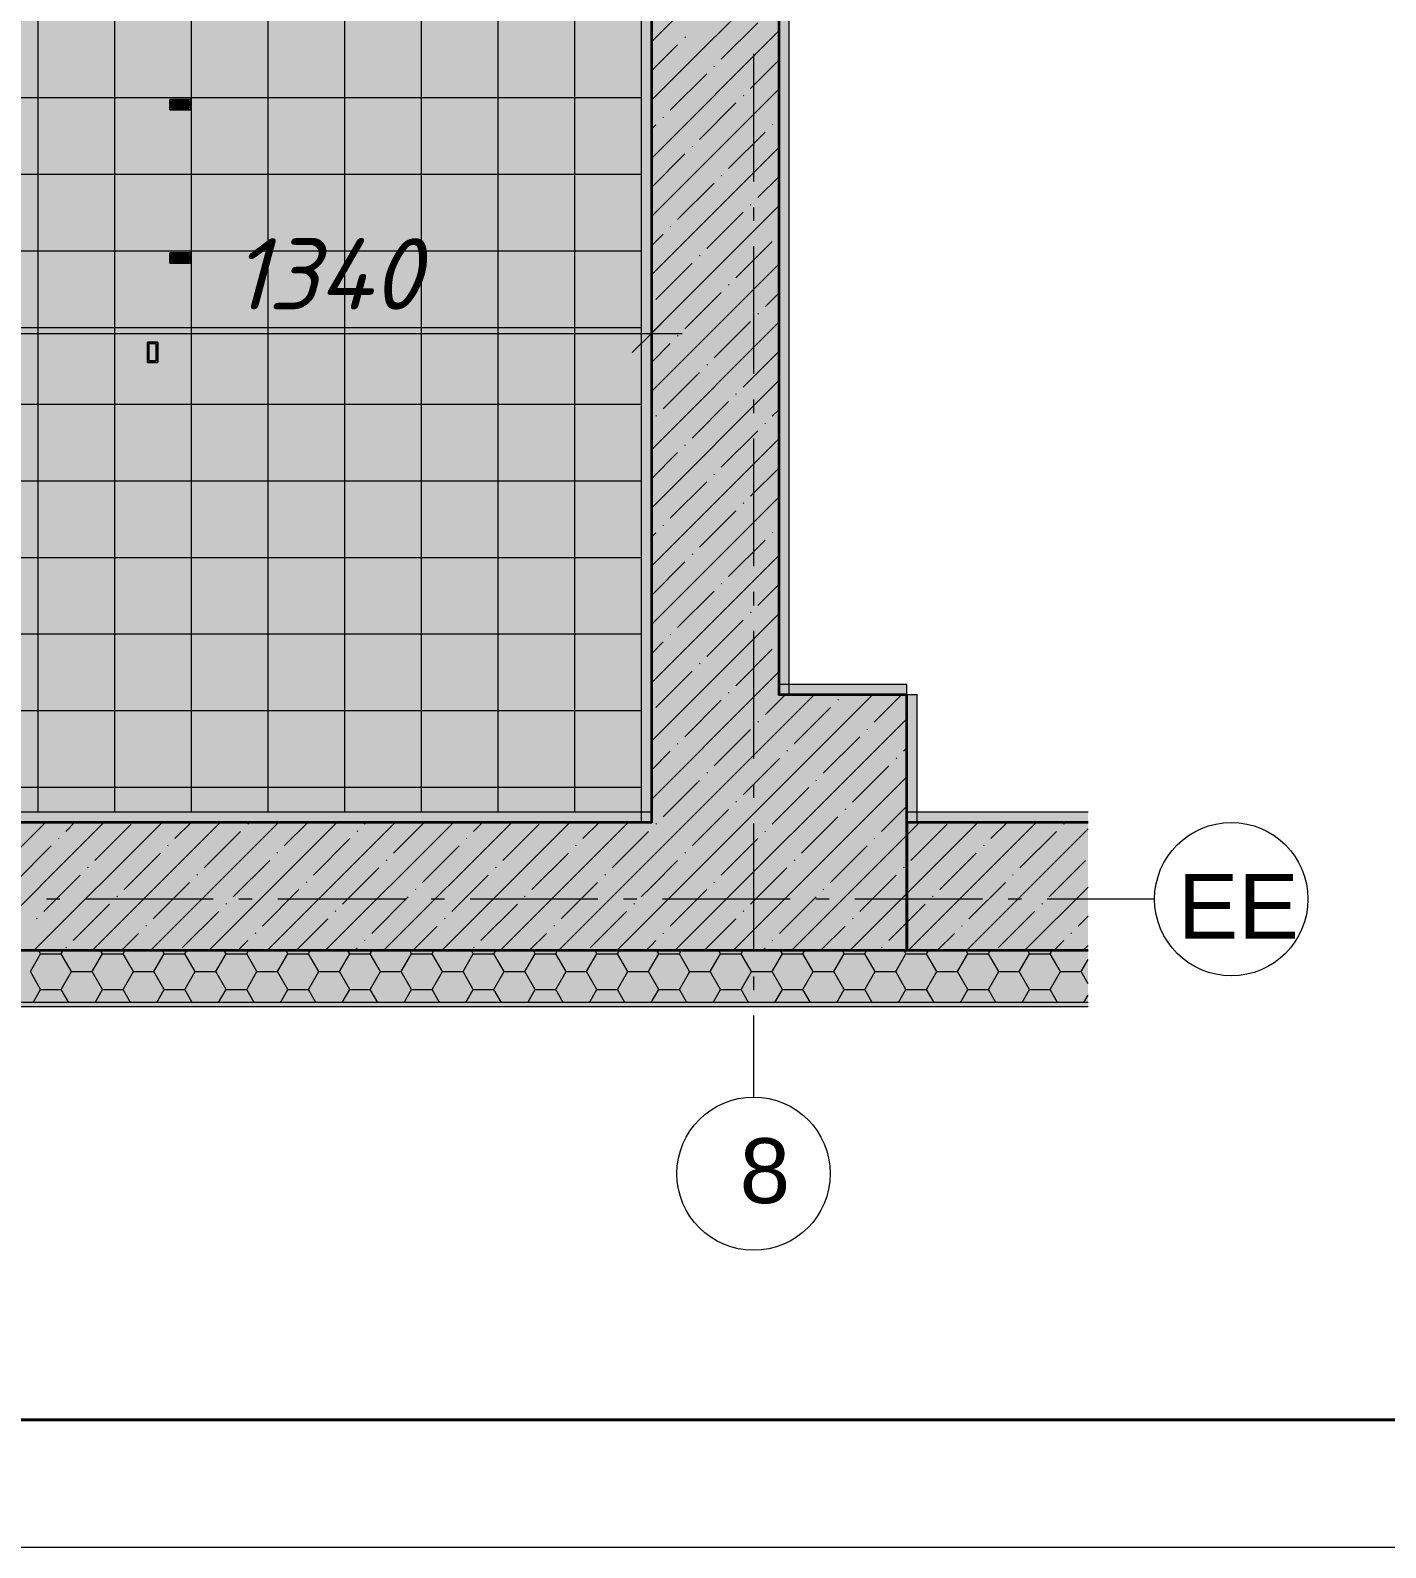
# Model space of a CAD drawing. Header units: millimetres. Extents: x -81576 to 1046824, y -248937 to 691537.
# Drawn here: x -49195 to -43890, y 605295 to 611235 of the extents above; entities that cross this region are included whole.
import ezdxf

# ---------------------------------------------------------------- set-up
doc = ezdxf.new("R2010")
doc.units = ezdxf.units.MM
doc.layers.add('PDF _Геометрия', color=7, linetype='Continuous', true_color=0x1d1d1d)
doc.layers.add('PDF _Сплошная заливка', color=7, linetype='Continuous', true_color=0xffffff)
doc.layers.add('PDF _Текст', color=7, linetype='Continuous')
doc.styles.add('PDF ArialMT', font='arial.ttf')
doc.styles.add('PDF ISOCPEUR Italic', font='isocpeui.ttf')

msp = doc.modelspace()

# ---------------------------------------------------------------- hatches: boundary and pattern name
at = {"layer": 'PDF _Сплошная заливка', "true_color": 0x636466, "transparency": 33554559}
h = msp.add_hatch(color=251, dxfattribs=at)
h.paths.add_polyline_path([(-46804.3, 608173.7), (-46804.3, 614893.7), (-49764.3, 614893.7), (-49764.3, 611273.7), (-49464.3, 611273.7), (-49464.3, 611233.7), (-49424.3, 611233.7), (-49424.3, 610733.7), (-49464.3, 610733.7), (-49464.3, 610693.7), (-49764.3, 610693.7), (-49764.3, 608173.7), (-46811.9, 608173.7)], flags=0)
h.paths.add_polyline_path([(-49336.6, 609934.6), (-49336.6, 610014.6), (-49296.6, 610014.6), (-49296.6, 609934.6), (-49330.6, 609934.6)], flags=0)
h.paths.add_polyline_path([(-48696.6, 609934.6), (-48736.6, 609934.6), (-48736.6, 610014.6), (-48696.6, 610014.6), (-48696.6, 609940.6)], flags=0)
h.paths.add_polyline_path([(-49330.6, 609940.6), (-49302.6, 609940.6), (-49302.6, 610008.6), (-49330.6, 610008.6), (-49330.6, 609968.6)], flags=0)
h.paths.add_polyline_path([(-48730.6, 609940.6), (-48702.6, 609940.6), (-48702.6, 610008.6), (-48730.6, 610008.6), (-48730.6, 609968.6)], flags=0)
h.paths.add_polyline_path([(-48568.6, 610323.7), (-48648.6, 610323.7), (-48648.6, 610363.7), (-48568.6, 610363.7), (-48568.6, 610329.7)], flags=0)
h.paths.add_polyline_path([(-48642.6, 610329.7), (-48574.6, 610329.7), (-48574.6, 610357.7), (-48642.6, 610357.7)], flags=0)
h.paths.add_polyline_path([(-48642.6, 610923.7), (-48648.6, 610923.7), (-48648.6, 610963.7), (-48568.6, 610963.7), (-48568.6, 610923.7), (-48574.6, 610923.7)], flags=0)
h.paths.add_polyline_path([(-48574.6, 610929.7), (-48574.6, 610957.7), (-48642.6, 610957.7), (-48642.6, 610929.7), (-48602.6, 610929.7)], flags=0)
h.paths.add_polyline_path([(-48648.6, 611523.7), (-48648.6, 611563.7), (-48568.6, 611563.7), (-48568.6, 611523.7), (-48642.6, 611523.7)], flags=0)
h.paths.add_polyline_path([(-48602.6, 611529.7), (-48574.6, 611529.7), (-48574.6, 611557.7), (-48642.6, 611557.7), (-48642.6, 611529.7)], flags=0)
h.paths.add_polyline_path([(-48568.6, 612123.7), (-48648.6, 612123.7), (-48648.6, 612163.7), (-48568.6, 612163.7), (-48568.6, 612129.7)], flags=0)
h.paths.add_polyline_path([(-48642.6, 612129.7), (-48574.6, 612129.7), (-48574.6, 612157.7), (-48642.6, 612157.7)], flags=0)
h.paths.add_polyline_path([(-48568.6, 612723.7), (-48648.6, 612723.7), (-48648.6, 612763.7), (-48568.6, 612763.7), (-48568.6, 612729.7)], flags=0)
h.paths.add_polyline_path([(-48642.6, 612729.7), (-48574.6, 612729.7), (-48574.6, 612757.7), (-48642.6, 612757.7)], flags=0)
h.paths.add_polyline_path([(-49658.6, 613053.7), (-49664.6, 613053.7), (-49664.6, 613133.7), (-49624.6, 613133.7), (-49624.6, 613053.7), (-49630.6, 613053.7)], flags=0)
h.paths.add_polyline_path([(-49058.6, 613053.7), (-49064.6, 613053.7), (-49064.6, 613133.7), (-49024.6, 613133.7), (-49024.6, 613053.7), (-49030.6, 613053.7)], flags=0)
h.paths.add_polyline_path([(-49058.6, 613059.7), (-49030.6, 613059.7), (-49030.6, 613127.7), (-49058.6, 613127.7), (-49058.6, 613087.7)], flags=0)
h.paths.add_polyline_path([(-49658.6, 613059.7), (-49630.6, 613059.7), (-49630.6, 613127.7), (-49658.6, 613127.7), (-49658.6, 613087.7)], flags=0)
h = msp.add_hatch(color=251, dxfattribs=at)
h.paths.add_polyline_path([(-48702.6, 609934.6), (-48696.6, 609934.6), (-48696.6, 610014.6), (-48736.6, 610014.6), (-48736.6, 609934.6), (-48730.6, 609934.6)], flags=0)
h.paths.add_polyline_path([(-48730.6, 609940.6), (-48730.6, 610008.6), (-48702.6, 610008.6), (-48702.6, 609940.6)], flags=0)
for points in [[(-46280.4, 607633.7), (-45764.3, 607633.7), (-45764.3, 608633.7), (-46764.3, 608633.7), (-46764.3, 607633.7)], [(-46764.3, 608133.7), (-46764.3, 608173.7), (-61764.3, 608173.7), (-61764.3, 608133.7), (-49523.8, 608133.7)], [(-46764.3, 607633.7), (-46764.3, 608133.7), (-61374.3, 608133.7), (-61374.3, 607633.7), (-49523.8, 607633.7)], [(-45762.3, 607629.7), (-45054.8, 607629.7), (-45054.8, 607633.7), (-62930.5, 607633.7), (-62930.5, 607629.7), (-45764.3, 607629.7)], [(-45764.3, 607429.7), (-45054.8, 607429.7), (-45054.8, 607629.7), (-62930.5, 607629.7), (-62930.5, 607429.7), (-49523.8, 607429.7)], [(-45054.8, 607413.7), (-45054.8, 607429.7), (-62930.5, 607429.7), (-62930.5, 607413.7), (-45764.3, 607413.7)]]:
    msp.add_hatch(color=251, dxfattribs=at).paths.add_polyline_path(points)

# ---------------------------------------------------------------- linework, layer by layer
at = {"layer": 'PDF _Геометрия', "color": 7, "lineweight": 20}
msp.add_lwpolyline([(38489.1, 689395.2), (38489.1, 605295.1), (-80411, 605295.1), (-80411, 689395.2)], close=True, dxfattribs=at)
at = {"layer": 'PDF _Геометрия', "color": 7, "lineweight": 40}
msp.add_lwpolyline([(37989.1, 688895.2), (37989.1, 605795.1), (-78411, 605795.1), (-78411, 688895.2)], close=True, dxfattribs=at)
at = {"layer": 'PDF _Геометрия', "color": 7, "lineweight": 35}
for points in [[(-57644.3, 615682.9), (-57644.3, 614933.7), (-57144.3, 614933.7), (-46764.3, 614933.7), (-46764.3, 608633.7), (-46764.3, 608133.7), (-61374.3, 608133.7), (-61374.3, 607633.7), (-46764.3, 607633.7), (-45764.3, 607633.7), (-45764.3, 608633.7), (-46264.3, 608633.7), (-46264.3, 614933.7), (-46264.3, 615433.7), (-46264.3, 615682.9)], [(-45054.8, 608133.7), (-45764.3, 608133.7), (-45764.3, 607633.7), (-45054.8, 607633.7)]]:
    msp.add_lwpolyline(points, dxfattribs=at)
at = {"layer": 'PDF _Геометрия', "color": 7, "lineweight": 15}
for points in [[(-46264.3, 615682.9), (-46264.3, 608633.7), (-46224.3, 608633.7), (-46224.3, 615682.9)], [(-45054.8, 608173.7), (-45764.3, 608173.7), (-45764.3, 608133.7), (-45054.8, 608133.7)], [(-45054.8, 607429.7), (-62930.5, 607429.7)], [(-62930.5, 607413.7), (-45054.8, 607413.7)]]:
    msp.add_lwpolyline(points, dxfattribs=at)
for points in [[(-46804.3, 614933.7), (-46804.3, 608133.7), (-46764.3, 608133.7), (-46764.3, 614933.7)], [(-45764.3, 608673.7), (-46264.3, 608673.7), (-46264.3, 608633.7), (-45764.3, 608633.7)], [(-45724.3, 608133.7), (-45724.3, 608633.7), (-45764.3, 608633.7), (-45764.3, 608133.7)], [(-46764.3, 608173.7), (-61764.3, 608173.7), (-61764.3, 608133.7), (-46764.3, 608133.7)]]:
    msp.add_lwpolyline(points, close=True, dxfattribs=at)
at = {"layer": 'PDF _Геометрия', "color": 7, "lineweight": 9}
for points in [[(-49164.3, 608173.7), (-49164.3, 614893.7)], [(-48864.3, 608173.7), (-48864.3, 614893.7)], [(-48564.3, 608173.7), (-48564.3, 614893.7)], [(-48264.3, 608173.7), (-48264.3, 614893.7)], [(-47964.3, 608173.7), (-47964.3, 614893.7)], [(-47664.3, 608173.7), (-47664.3, 614893.7)], [(-47364.3, 608173.7), (-47364.3, 614893.7)], [(-47064.3, 608173.7), (-47064.3, 614893.7)], [(-46364.3, 611142.4), (-46364.3, 610642.4)], [(-49424.3, 610971.7), (-46804.3, 610971.7)], [(-49764.3, 610671.7), (-46804.3, 610671.7)], [(-46364.3, 610542.4), (-46364.3, 610489.5)], [(-50807.8, 610371.7), (-50364.3, 610371.7), (-49764.3, 610371.7), (-46804.3, 610371.7)], [(-46364.3, 610389.5), (-46364.3, 609889.5)], [(-46764.3, 610154.5), (-46764.3, 610048.5), (-46764.3, 609928.5)], [(-61884.3, 610048.5), (-57794.3, 610048.5), (-49444.3, 610048.5), (-46644.3, 610048.5)], [(-50668, 610071.7), (-50364.3, 610071.7), (-49764.3, 610071.7), (-46804.3, 610071.7)], [(-50528.1, 609771.7), (-50364.3, 609771.7), (-49764.3, 609771.7), (-46804.3, 609771.7)], [(-46364.3, 609789.5), (-46364.3, 609736.6)], [(-46364.3, 609636.6), (-46364.3, 609136.6)], [(-50259.1, 609471.7), (-49764.3, 609471.7), (-46804.3, 609471.7)], [(-50248.3, 609171.7), (-49764.3, 609171.7), (-46804.3, 609171.7)], [(-46364.3, 609036.6), (-46364.3, 608983.6)], [(-50108.4, 608871.7), (-49764.3, 608871.7), (-46804.3, 608871.7)], [(-46364.3, 608883.6), (-46364.3, 608383.6)], [(-49968.5, 608571.7), (-49764.3, 608571.7), (-46804.3, 608571.7)], [(-49828.6, 608271.7), (-49764.3, 608271.7), (-46804.3, 608271.7)], [(-46364.3, 608283.6), (-46364.3, 608230.7)], [(-46364.3, 608130.7), (-46364.3, 607630.7)], [(-49079.4, 607833.7), (-49132.4, 607833.7)], [(-48479.4, 607833.7), (-48979.4, 607833.7)], [(-48326.5, 607833.7), (-48379.4, 607833.7)], [(-47726.5, 607833.7), (-48226.5, 607833.7)], [(-47573.6, 607833.7), (-47626.5, 607833.7)], [(-46973.6, 607833.7), (-47473.6, 607833.7)], [(-46820.7, 607833.7), (-46873.6, 607833.7)], [(-46220.7, 607833.7), (-46720.7, 607833.7)], [(-46067.8, 607833.7), (-46120.7, 607833.7)], [(-45467.8, 607833.7), (-45967.8, 607833.7)], [(-45314.9, 607833.7), (-45367.8, 607833.7)], [(-44794.5, 607833.7), (-45214.9, 607833.7)], [(-45054.8, 607633.7), (-62930.5, 607633.7)], [(-45054.8, 607629.7), (-62930.5, 607629.7)], [(-46364.3, 607530.7), (-46364.3, 607477.8)], [(-46364.3, 607377.8), (-46364.3, 607059.2)]]:
    msp.add_lwpolyline(points, dxfattribs=at)
at = {"layer": 'PDF _Геометрия', "color": 250, "lineweight": 9, "true_color": 0x2c2c2c}
for points in [[(-46764.3, 611189.6), (-46264.3, 611689.6)], [(-46764.3, 610961.5), (-46264.3, 611461.5)], [(-46764.3, 610733.4), (-46264.3, 611233.4)], [(-46490.4, 611121.3), (-46347.8, 611263.9)], [(-46764.3, 611075.5), (-46661.5, 611178.4)], [(-46633, 611206.9), (-46630.6, 611209.2)], [(-46376.3, 611007.3), (-46264.3, 611119.3)], [(-46690, 610921.7), (-46547.4, 611064.3)], [(-46518.9, 611092.8), (-46516.5, 611095.2)], [(-46764.3, 610505.3), (-46264.3, 611005.3)], [(-46575.9, 610807.7), (-46433.4, 610950.3)], [(-46404.9, 610978.8), (-46402.5, 610981.1)], [(-46718.5, 610893.2), (-46716.1, 610895.6)], [(-46764.3, 610847.4), (-46747, 610864.7)], [(-46461.9, 610693.6), (-46319.3, 610836.2)], [(-46290.8, 610864.7), (-46288.4, 610867.1)], [(-46764.3, 610277.2), (-46264.3, 610777.2)], [(-46764.3, 610619.3), (-46633, 610750.7)], [(-46604.4, 610779.2), (-46602.1, 610781.5)], [(-46661.5, 610494.1), (-46518.9, 610636.6)], [(-46490.4, 610665.1), (-46488, 610667.5)], [(-46347.8, 610579.6), (-46264.3, 610663.1)], [(-46764.3, 610049.1), (-46264.3, 610549.1)], [(-46547.4, 610380), (-46404.9, 610522.6)], [(-46376.3, 610551.1), (-46374, 610553.4)], [(-46690, 610465.5), (-46687.6, 610467.9)], [(-46764.3, 610391.2), (-46718.5, 610437)], [(-46433.4, 610266), (-46290.8, 610408.5)], [(-46575.9, 610351.5), (-46573.6, 610353.9)], [(-46764.3, 609821), (-46264.3, 610321)], [(-46747, 610180.4), (-46604.4, 610323)], [(-46461.9, 610237.4), (-46459.5, 610239.8)], [(-46633, 610066.4), (-46490.4, 610208.9)], [(-46319.3, 610151.9), (-46264.3, 610206.9)], [(-46347.8, 610123.4), (-46345.5, 610125.8)], [(-46764.3, 609592.9), (-46264.3, 610092.9)], [(-46661.5, 610037.9), (-46659.1, 610040.2)], [(-46518.9, 609952.3), (-46376.3, 610094.9)], [(-46764.3, 609935), (-46690, 610009.3)], [(-46404.9, 609838.3), (-46264.3, 609978.8)], [(-46547.4, 609923.8), (-46545.1, 609926.2)], [(-46764.3, 609364.8), (-46264.3, 609864.8)], [(-46718.5, 609752.7), (-46575.9, 609895.3)], [(-46433.4, 609809.8), (-46431, 609812.1)], [(-46604.4, 609638.7), (-46461.9, 609781.2)], [(-46290.8, 609724.2), (-46264.3, 609750.7)], [(-46747, 609724.2), (-46744.6, 609726.6)], [(-46319.3, 609695.7), (-46317, 609698.1)], [(-46764.3, 609136.7), (-46264.3, 609636.7)], [(-46490.4, 609524.6), (-46347.8, 609667.2)], [(-46764.3, 609478.8), (-46661.5, 609581.7)], [(-46633, 609610.2), (-46630.6, 609612.5)], [(-46376.3, 609410.6), (-46264.3, 609522.6)], [(-46690, 609325.1), (-46547.4, 609467.6)], [(-46518.9, 609496.1), (-46516.5, 609498.5)], [(-46764.3, 608908.6), (-46264.3, 609408.6)], [(-46404.9, 609382.1), (-46402.5, 609384.4)], [(-46575.9, 609211), (-46433.4, 609353.6)], [(-46764.3, 609250.7), (-46747, 609268)], [(-46718.5, 609296.5), (-46716.1, 609298.9)], [(-46290.8, 609268), (-46288.4, 609270.4)], [(-46461.9, 609097), (-46319.3, 609239.5)], [(-46764.3, 608680.5), (-46264.3, 609180.5)], [(-46764.3, 609022.6), (-46633, 609154)], [(-46604.4, 609182.5), (-46602.1, 609184.9)], [(-46661.5, 608897.4), (-46518.9, 609039.9)], [(-46490.4, 609068.4), (-46488, 609070.8)], [(-46347.8, 608982.9), (-46264.3, 609066.5)], [(-46764.3, 608452.4), (-46582.9, 608633.7), (-46264.3, 608952.4)], [(-46547.4, 608783.3), (-46404.9, 608925.9)], [(-46376.3, 608954.4), (-46374, 608956.8)], [(-46690, 608868.9), (-46687.6, 608871.2)], [(-46764.3, 608794.5), (-46718.5, 608840.3)], [(-46433.4, 608669.3), (-46290.8, 608811.8)], [(-46575.9, 608754.8), (-46573.6, 608757.2)], [(-46764.3, 608224.3), (-46354.8, 608633.7), (-46264.3, 608724.3)], [(-46747, 608583.7), (-46697, 608633.7), (-46604.4, 608726.3)], [(-47126.7, 607633.7), (-46764.3, 607996.2), (-46126.7, 608633.7)], [(-46898.6, 607633.7), (-46764.3, 607768.1), (-45898.6, 608633.7)], [(-46633, 608469.7), (-46490.4, 608612.2)], [(-46461.9, 608640.8), (-46459.5, 608643.1)], [(-46319.3, 608555.2), (-46240.8, 608633.7)], [(-46034.2, 608612.2), (-46031.8, 608614.6)], [(-45891.6, 608526.7), (-45784.6, 608633.7)], [(-46205.3, 608441.2), (-46062.7, 608583.7)], [(-46670.6, 607633.7), (-45764.3, 608540)], [(-46518.9, 608355.6), (-46376.3, 608498.2)], [(-46347.8, 608526.7), (-46345.5, 608529.1)], [(-45920.1, 608498.2), (-45917.8, 608500.6)], [(-46661.5, 608441.2), (-46659.1, 608443.5)], [(-46091.2, 608327.1), (-45948.7, 608469.7)], [(-46764.3, 608338.4), (-46690, 608412.7)], [(-46404.9, 608241.6), (-46262.3, 608384.1)], [(-46233.8, 608412.7), (-46231.4, 608415)], [(-45806.1, 608384.1), (-45803.7, 608386.5)], [(-45777.6, 608412.7), (-45764.3, 608426)], [(-46547.4, 608327.1), (-46545.1, 608329.5)], [(-45977.2, 608213.1), (-45834.6, 608355.6)], [(-46718.5, 608156), (-46575.9, 608298.6)], [(-46442.5, 607633.7), (-45764.3, 608311.9)], [(-46290.8, 608127.5), (-46148.2, 608270.1)], [(-46119.7, 608298.6), (-46117.4, 608301)], [(-46433.4, 608213.1), (-46431, 608215.4)], [(-45863.1, 608099), (-45764.3, 608197.9)], [(-46604.4, 608042), (-46461.9, 608184.6)], [(-46176.8, 608013.5), (-46034.2, 608156)], [(-46005.7, 608184.6), (-46003.3, 608186.9)], [(-49635.8, 607633.7), (-49135.8, 608133.7)], [(-49407.7, 607633.7), (-48907.7, 608133.7)], [(-49179.6, 607633.7), (-48679.6, 608133.7)], [(-49056.5, 608099), (-49021.8, 608133.7)], [(-48951.5, 607633.7), (-48451.5, 608133.7)], [(-48942.5, 607985), (-48799.9, 608127.5)], [(-48723.4, 607633.7), (-48223.4, 608133.7)], [(-48628.8, 608070.5), (-48565.6, 608133.7)], [(-48514.8, 607956.5), (-48372.2, 608099)], [(-48495.3, 607633.7), (-47995.3, 608133.7)], [(-48343.7, 608127.5), (-48341.3, 608129.9)], [(-48267.2, 607633.7), (-47767.2, 608133.7)], [(-48201.1, 608042), (-48109.4, 608133.7)], [(-48039.1, 607633.7), (-47539.1, 608133.7)], [(-47916, 608099), (-47913.6, 608101.4)], [(-47887.5, 608127.5), (-47881.3, 608133.7)], [(-47811, 607633.7), (-47311, 608133.7)], [(-47773.5, 608013.5), (-47653.2, 608133.7)], [(-47582.9, 607633.7), (-47082.9, 608133.7)], [(-47459.8, 608099), (-47425.1, 608133.7)], [(-47354.8, 607633.7), (-46854.8, 608133.7)], [(-47345.8, 607985), (-47203.2, 608127.5)], [(-47032.1, 608070.5), (-46968.9, 608133.7)], [(-46918.1, 607956.5), (-46775.5, 608099)], [(-46747, 608127.5), (-46744.6, 608129.9)], [(-46319.3, 608099), (-46317, 608101.4)], [(-46214.4, 607633.7), (-45764.3, 608083.8), (-45714.4, 608133.7)], [(-45986.3, 607633.7), (-45764.3, 607855.7), (-45486.3, 608133.7)], [(-45758.2, 607633.7), (-45258.2, 608133.7)], [(-45749.1, 607985), (-45606.5, 608127.5)], [(-45530.1, 607633.7), (-45054.8, 608109)], [(-45435.4, 608070.5), (-45372.2, 608133.7)], [(-45321.4, 607956.5), (-45178.8, 608099)], [(-45150.3, 608127.5), (-45147.9, 608129.9)], [(-49256.1, 607899.4), (-49113.5, 608042)], [(-49085, 608070.5), (-49082.6, 608072.9)], [(-48657.3, 608042), (-48655, 608044.4)], [(-48087.1, 607927.9), (-47944.5, 608070.5)], [(-47659.4, 607899.4), (-47516.8, 608042)], [(-47488.3, 608070.5), (-47486, 608072.9)], [(-47060.6, 608042), (-47058.3, 608044.4)], [(-46490.4, 607927.9), (-46347.8, 608070.5)], [(-46062.7, 607899.4), (-45920.1, 608042)], [(-45891.6, 608070.5), (-45889.3, 608072.9)], [(-45464, 608042), (-45461.6, 608044.4)], [(-48971, 607956.5), (-48968.6, 607958.8)], [(-48828.4, 607870.9), (-48685.8, 608013.5)], [(-48400.7, 607842.4), (-48258.2, 607985)], [(-48229.6, 608013.5), (-48227.3, 608015.9)], [(-47802, 607985), (-47799.6, 607987.3)], [(-47374.3, 607956.5), (-47371.9, 607958.8)], [(-47231.7, 607870.9), (-47089.2, 608013.5)], [(-46804, 607842.4), (-46764.3, 607882.2), (-46661.5, 607985)], [(-46633, 608013.5), (-46630.6, 608015.9)], [(-46205.3, 607985), (-46202.9, 607987.3)], [(-45777.6, 607956.5), (-45775.2, 607958.8)], [(-45635, 607870.9), (-45492.5, 608013.5)], [(-45207.3, 607842.4), (-45064.8, 607985)], [(-49142, 607785.4), (-48999.5, 607927.9)], [(-48714.4, 607756.9), (-48571.8, 607899.4)], [(-48543.3, 607927.9), (-48540.9, 607930.3)], [(-48115.6, 607899.4), (-48113.2, 607901.8)], [(-47973, 607813.9), (-47830.5, 607956.5)], [(-47545.4, 607785.4), (-47402.8, 607927.9)], [(-47117.7, 607756.9), (-46975.1, 607899.4)], [(-46946.6, 607927.9), (-46944.2, 607930.3)], [(-46518.9, 607899.4), (-46516.5, 607901.8)], [(-46376.3, 607813.9), (-46233.8, 607956.5)], [(-45948.7, 607785.4), (-45806.1, 607927.9)], [(-45521, 607756.9), (-45378.4, 607899.4)], [(-45349.9, 607927.9), (-45347.5, 607930.3)], [(-48856.9, 607842.4), (-48854.5, 607844.8)], [(-48286.7, 607728.4), (-48144.1, 607870.9)], [(-47859, 607699.8), (-47716.4, 607842.4)], [(-47687.9, 607870.9), (-47685.5, 607873.3)], [(-47260.2, 607842.4), (-47257.9, 607844.8)], [(-46690, 607728.4), (-46547.4, 607870.9)], [(-46262.3, 607699.8), (-46119.7, 607842.4)], [(-46091.2, 607870.9), (-46088.9, 607873.3)], [(-45663.5, 607842.4), (-45661.2, 607844.8)], [(-45302, 607633.7), (-45054.8, 607880.9)], [(-49028, 607671.3), (-48885.4, 607813.9)], [(-48600.3, 607642.8), (-48457.7, 607785.4)], [(-48429.2, 607813.9), (-48426.9, 607816.3)], [(-48001.5, 607785.4), (-47999.2, 607787.8)], [(-47431.3, 607671.3), (-47288.7, 607813.9)], [(-47003.6, 607642.8), (-46861.1, 607785.4)], [(-46832.5, 607813.9), (-46830.2, 607816.3)], [(-46404.9, 607785.4), (-46402.5, 607787.8)], [(-45834.6, 607671.3), (-45764.3, 607741.7), (-45692.1, 607813.9)], [(-45406.9, 607642.8), (-45264.4, 607785.4)], [(-45235.9, 607813.9), (-45233.5, 607816.3)], [(-49170.6, 607756.9), (-49168.2, 607759.2)], [(-48742.9, 607728.4), (-48740.5, 607730.7)], [(-48153.2, 607633.7), (-48030.1, 607756.9)], [(-47697, 607633.7), (-47602.4, 607728.4)], [(-47573.9, 607756.9), (-47571.5, 607759.2)], [(-47146.2, 607728.4), (-47143.8, 607730.7)], [(-46556.5, 607633.7), (-46433.4, 607756.9)], [(-46100.3, 607633.7), (-46005.7, 607728.4)], [(-45977.2, 607756.9), (-45974.8, 607759.2)], [(-45549.5, 607728.4), (-45547.1, 607730.7)], [(-45093.3, 607728.4), (-45054.8, 607766.8)], [(-48837.5, 607633.7), (-48771.4, 607699.8)], [(-48381.3, 607633.7), (-48343.7, 607671.3)], [(-48315.2, 607699.8), (-48312.8, 607702.2)], [(-47887.5, 607671.3), (-47885.1, 607673.7)], [(-47240.8, 607633.7), (-47174.7, 607699.8)], [(-46784.6, 607633.7), (-46764.3, 607654.1), (-46747, 607671.3)], [(-46718.5, 607699.8), (-46716.1, 607702.2)], [(-46290.8, 607671.3), (-46288.4, 607673.7)], [(-45644.1, 607633.7), (-45578, 607699.8)], [(-45187.9, 607633.7), (-45150.3, 607671.3)], [(-45121.8, 607699.8), (-45119.4, 607702.2)], [(-49195, 607550), (-49154.7, 607619.8)], [(-49154.7, 607619.8), (-49160.4, 607629.7)], [(-49154.7, 607619.8), (-49074, 607619.8)], [(-49074, 607619.8), (-49068.3, 607629.7)], [(-49033.7, 607550), (-49074, 607619.8)], [(-49056.5, 607642.8), (-49054.1, 607645.2)], [(-48953, 607550), (-48912.7, 607619.8)], [(-48912.7, 607619.8), (-48918.5, 607629.7)], [(-48912.7, 607619.8), (-48832.1, 607619.8)], [(-48832.1, 607619.8), (-48826.3, 607629.7)], [(-48791.8, 607550), (-48832.1, 607619.8)], [(-48711.1, 607550), (-48670.8, 607619.8)], [(-48670.8, 607619.8), (-48676.5, 607629.7)], [(-48670.8, 607619.8), (-48590.1, 607619.8)], [(-48549.8, 607550), (-48590.2, 607619.8)], [(-48590.1, 607619.8), (-48584.4, 607629.7)], [(-48469.2, 607550), (-48428.8, 607619.8)], [(-48428.9, 607619.8), (-48434.6, 607629.7)], [(-48428.9, 607619.8), (-48348.2, 607619.8)], [(-48348.2, 607619.8), (-48342.5, 607629.7)], [(-48307.9, 607550), (-48348.2, 607619.8)], [(-48227.2, 607550), (-48186.9, 607619.8)], [(-48186.9, 607619.8), (-48192.7, 607629.7)], [(-48186.9, 607619.8), (-48106.3, 607619.8)], [(-48106.3, 607619.8), (-48100.5, 607629.7)], [(-48066, 607550), (-48106.3, 607619.8)], [(-47985.3, 607550), (-47945, 607619.8)], [(-47945, 607619.8), (-47950.7, 607629.7)], [(-47945, 607619.8), (-47864.3, 607619.8)], [(-47925.1, 607633.7), (-47916, 607642.8)], [(-47824, 607550), (-47864.4, 607619.8)], [(-47864.3, 607619.8), (-47858.6, 607629.7)], [(-47743.4, 607550), (-47703, 607619.8)], [(-47703.1, 607619.8), (-47708.8, 607629.7)], [(-47703, 607619.8), (-47622.4, 607619.8)], [(-47622.4, 607619.8), (-47616.7, 607629.7)], [(-47582.1, 607550), (-47622.4, 607619.8)], [(-47501.4, 607550), (-47461.1, 607619.8)], [(-47461.1, 607619.8), (-47466.9, 607629.7)], [(-47461.1, 607619.8), (-47380.5, 607619.8)], [(-47459.8, 607642.8), (-47457.4, 607645.2)], [(-47380.5, 607619.8), (-47374.7, 607629.7)], [(-47340.2, 607550), (-47380.5, 607619.8)], [(-47259.5, 607550), (-47219.2, 607619.8)], [(-47219.2, 607619.8), (-47224.9, 607629.7)], [(-47219.2, 607619.8), (-47138.5, 607619.8)], [(-47138.5, 607619.8), (-47132.8, 607629.7)], [(-47098.2, 607550), (-47138.5, 607619.8)], [(-47017.6, 607550), (-46977.2, 607619.8)], [(-46977.3, 607619.8), (-46983, 607629.7)], [(-46977.2, 607619.8), (-46896.6, 607619.8)], [(-46896.6, 607619.8), (-46890.9, 607629.7)], [(-46856.3, 607550), (-46896.6, 607619.8)], [(-46775.6, 607550), (-46735.3, 607619.8)], [(-46735.3, 607619.8), (-46741, 607629.7)], [(-46735.3, 607619.8), (-46654.7, 607619.8)], [(-46654.7, 607619.8), (-46648.9, 607629.7)], [(-46614.4, 607550), (-46654.7, 607619.8)], [(-46533.7, 607550), (-46493.4, 607619.8)], [(-46493.4, 607619.8), (-46499.1, 607629.7)], [(-46493.4, 607619.8), (-46412.7, 607619.8)], [(-46412.7, 607619.8), (-46407, 607629.7)], [(-46372.4, 607550), (-46412.7, 607619.8)], [(-46328.4, 607633.7), (-46319.3, 607642.8)], [(-46291.8, 607550), (-46251.4, 607619.8)], [(-46251.5, 607619.8), (-46257.2, 607629.7)], [(-46251.4, 607619.8), (-46170.8, 607619.8)], [(-46170.8, 607619.8), (-46165.1, 607629.7)], [(-46130.5, 607550), (-46170.8, 607619.8)], [(-46049.8, 607550), (-46009.5, 607619.8)], [(-46009.5, 607619.8), (-46015.2, 607629.7)], [(-46009.5, 607619.8), (-45928.9, 607619.8)], [(-45888.5, 607550), (-45928.9, 607619.8)], [(-45928.8, 607619.8), (-45923.1, 607629.7)], [(-45863.1, 607642.8), (-45860.8, 607645.2)], [(-45807.9, 607550), (-45767.6, 607619.8)], [(-45767.6, 607619.8), (-45773.3, 607629.7)], [(-45767.6, 607619.8), (-45686.9, 607619.8)], [(-45686.9, 607619.8), (-45681.2, 607629.7)], [(-45646.6, 607550), (-45686.9, 607619.8)], [(-45565.9, 607550), (-45525.6, 607619.8)], [(-45525.6, 607619.8), (-45531.4, 607629.7)], [(-45525.6, 607619.8), (-45445, 607619.8)], [(-45445, 607619.8), (-45439.3, 607629.7)], [(-45404.7, 607550), (-45445, 607619.8)], [(-45324, 607550), (-45283.7, 607619.8)], [(-45283.7, 607619.8), (-45289.4, 607629.7)], [(-45283.7, 607619.8), (-45203.1, 607619.8)], [(-45162.7, 607550), (-45203.1, 607619.8)], [(-45203, 607619.8), (-45197.3, 607629.7)], [(-45073.9, 607633.7), (-45054.8, 607652.8)], [(-49154.7, 607480.1), (-49195, 607550)], [(-49074, 607480.2), (-49033.7, 607550)], [(-49033.7, 607550), (-48953, 607550)], [(-48912.7, 607480.1), (-48953.1, 607550)], [(-48832.1, 607480.2), (-48791.7, 607550)], [(-48791.8, 607550), (-48711.1, 607550)], [(-48670.8, 607480.1), (-48711.1, 607550)], [(-48590.1, 607480.2), (-48549.8, 607550)], [(-48549.8, 607550), (-48469.2, 607550)], [(-48428.9, 607480.1), (-48469.2, 607550)], [(-48348.2, 607480.2), (-48307.9, 607550)], [(-48307.9, 607550), (-48227.2, 607550)], [(-48186.9, 607480.1), (-48227.3, 607550)], [(-48106.3, 607480.2), (-48065.9, 607550)], [(-48065.9, 607550), (-47985.3, 607550)], [(-47945, 607480.1), (-47985.3, 607550)], [(-47864.3, 607480.2), (-47824, 607550)], [(-47824, 607550), (-47743.4, 607550)], [(-47703.1, 607480.1), (-47743.4, 607550)], [(-47622.4, 607480.2), (-47582.1, 607550)], [(-47582.1, 607550), (-47501.4, 607550)], [(-47461.1, 607480.1), (-47501.4, 607550)], [(-47380.5, 607480.2), (-47340.1, 607550)], [(-47340.1, 607550), (-47259.5, 607550)], [(-47219.2, 607480.1), (-47259.5, 607550)], [(-47138.5, 607480.2), (-47098.2, 607550)], [(-47098.2, 607550), (-47017.6, 607550)], [(-46977.3, 607480.1), (-47017.6, 607550)], [(-46896.6, 607480.2), (-46856.3, 607550)], [(-46856.3, 607550), (-46775.6, 607550)], [(-46735.3, 607480.1), (-46775.6, 607550)], [(-46654.7, 607480.2), (-46614.3, 607550)], [(-46614.3, 607550), (-46533.7, 607550)], [(-46493.4, 607480.1), (-46533.7, 607550)], [(-46412.7, 607480.2), (-46372.4, 607550)], [(-46372.4, 607550), (-46291.8, 607550)], [(-46251.5, 607480.1), (-46291.8, 607550)], [(-46170.8, 607480.2), (-46130.5, 607550)], [(-46130.5, 607550), (-46049.8, 607550)], [(-46009.5, 607480.1), (-46049.8, 607550)], [(-45928.8, 607480.2), (-45888.5, 607550)], [(-45888.5, 607550), (-45807.9, 607550)], [(-45767.6, 607480.1), (-45807.9, 607550)], [(-45686.9, 607480.2), (-45646.6, 607550)], [(-45646.6, 607550), (-45566, 607550)], [(-45525.6, 607480.1), (-45566, 607550)], [(-45445, 607480.2), (-45404.7, 607550)], [(-45404.7, 607550), (-45324, 607550)], [(-45283.7, 607480.1), (-45324, 607550)], [(-45203, 607480.2), (-45162.7, 607550)], [(-45162.7, 607550), (-45082.1, 607550)], [(-45082.1, 607550), (-45054.8, 607597.2)], [(-45054.8, 607502.8), (-45082.1, 607550)], [(-49183.8, 607429.7), (-49154.7, 607480.2)], [(-49154.7, 607480.1), (-49074, 607480.1)], [(-49044.9, 607429.7), (-49074, 607480.1)], [(-48941.8, 607429.7), (-48912.7, 607480.2)], [(-48912.7, 607480.1), (-48832.1, 607480.1)], [(-48803, 607429.7), (-48832.1, 607480.1)], [(-48699.9, 607429.7), (-48670.8, 607480.2)], [(-48670.8, 607480.1), (-48590.1, 607480.1)], [(-48561.1, 607429.7), (-48590.2, 607480.1)], [(-48457.9, 607429.7), (-48428.8, 607480.2)], [(-48428.9, 607480.1), (-48348.2, 607480.1)], [(-48319.1, 607429.7), (-48348.2, 607480.1)], [(-48216, 607429.7), (-48186.9, 607480.2)], [(-48186.9, 607480.1), (-48106.3, 607480.1)], [(-48077.2, 607429.7), (-48106.3, 607480.1)], [(-47974.1, 607429.7), (-47945, 607480.2)], [(-47945, 607480.1), (-47864.3, 607480.1)], [(-47835.3, 607429.7), (-47864.4, 607480.1)], [(-47732.1, 607429.7), (-47703, 607480.2)], [(-47703, 607480.1), (-47622.4, 607480.1)], [(-47593.3, 607429.7), (-47622.4, 607480.1)], [(-47490.2, 607429.7), (-47461.1, 607480.2)], [(-47461.1, 607480.1), (-47380.5, 607480.1)], [(-47351.4, 607429.7), (-47380.5, 607480.1)], [(-47248.3, 607429.7), (-47219.2, 607480.2)], [(-47219.2, 607480.1), (-47138.5, 607480.1)], [(-47109.4, 607429.7), (-47138.5, 607480.1)], [(-47006.3, 607429.7), (-46977.2, 607480.2)], [(-46977.2, 607480.1), (-46896.6, 607480.1)], [(-46867.5, 607429.7), (-46896.6, 607480.1)], [(-46764.4, 607429.7), (-46735.3, 607480.2)], [(-46735.3, 607480.1), (-46654.7, 607480.1)], [(-46625.6, 607429.7), (-46654.7, 607480.1)], [(-46522.5, 607429.7), (-46493.4, 607480.2)], [(-46493.4, 607480.1), (-46412.7, 607480.1)], [(-46383.6, 607429.7), (-46412.7, 607480.1)], [(-46280.5, 607429.7), (-46251.4, 607480.2)], [(-46251.4, 607480.1), (-46170.8, 607480.1)], [(-46141.7, 607429.7), (-46170.8, 607480.1)], [(-46038.6, 607429.7), (-46009.5, 607480.2)], [(-46009.5, 607480.1), (-45928.9, 607480.1)], [(-45899.8, 607429.7), (-45928.9, 607480.1)], [(-45796.7, 607429.7), (-45767.6, 607480.2)], [(-45767.6, 607480.1), (-45686.9, 607480.1)], [(-45657.8, 607429.7), (-45686.9, 607480.1)], [(-45554.7, 607429.7), (-45525.6, 607480.2)], [(-45525.6, 607480.1), (-45445, 607480.1)], [(-45415.9, 607429.7), (-45445, 607480.1)], [(-45312.8, 607429.7), (-45283.7, 607480.2)], [(-45283.7, 607480.1), (-45203.1, 607480.1)], [(-45174, 607429.7), (-45203.1, 607480.1)], [(-45070.9, 607429.7), (-45054.8, 607457.5)]]:
    msp.add_lwpolyline(points, dxfattribs=at)
at = {"layer": 'PDF _Геометрия', "color": 7, "lineweight": 9}
for points in [[(-48648.6, 610963.7), (-48568.6, 610963.7), (-48568.6, 610923.7), (-48648.6, 610923.7)], [(-48648.6, 610963.7), (-48648.6, 610923.7), (-48568.6, 610923.7), (-48568.6, 610963.7)], [(-48574.6, 610957.7), (-48642.6, 610957.7), (-48642.6, 610929.7), (-48574.6, 610929.7)], [(-48574.6, 610957.7), (-48574.6, 610929.7), (-48642.6, 610929.7), (-48642.6, 610957.7)], [(-48648.6, 610363.7), (-48568.6, 610363.7), (-48568.6, 610323.7), (-48648.6, 610323.7)], [(-48648.6, 610363.7), (-48648.6, 610323.7), (-48568.6, 610323.7), (-48568.6, 610363.7)], [(-48574.6, 610357.7), (-48642.6, 610357.7), (-48642.6, 610329.7), (-48574.6, 610329.7)], [(-48574.6, 610357.7), (-48574.6, 610329.7), (-48642.6, 610329.7), (-48642.6, 610357.7)], [(-48696.6, 610014.6), (-48696.6, 609934.6), (-48736.6, 609934.6), (-48736.6, 610014.6)], [(-48696.6, 610014.6), (-48736.6, 610014.6), (-48736.6, 609934.6), (-48696.6, 609934.6)], [(-48702.6, 609940.6), (-48702.6, 610008.6), (-48730.6, 610008.6), (-48730.6, 609940.6)], [(-48702.6, 609940.6), (-48730.6, 609940.6), (-48730.6, 610008.6), (-48702.6, 610008.6)]]:
    msp.add_lwpolyline(points, close=True, dxfattribs=at)
at = {"layer": 'PDF _Геометрия', "color": 7, "lineweight": 20}
msp.add_lwpolyline([(-46689.3, 610123.5), (-46764.3, 610048.5), (-46839.3, 609973.5)], dxfattribs=at)
for centre in [(-44494.5, 607833.7), (-46364.3, 606759.2)]:
    msp.add_circle(centre, 300, dxfattribs=at)
at = {"layer": 'PDF _Сплошная заливка', "lineweight": 35, "transparency": 33554559}
for points in [[(-46224.3, 608633.7), (-46224.3, 615682.9), (-46264.3, 608633.7), (-46264.3, 615682.9)], [(-46264.3, 608633.7), (-46264.3, 614933.7), (-46764.3, 608633.7), (-46764.3, 614933.7)], [(-46764.3, 608173.7), (-46764.3, 614893.7), (-46803, 608173.7), (-46804.3, 614893.7)], [(-48568.6, 610923.7), (-48568.6, 610963.7), (-48648.6, 610923.7), (-48648.6, 610963.7)], [(-48574.6, 610929.7), (-48642.6, 610929.7), (-48574.6, 610957.7), (-48642.6, 610957.7)], [(-48568.6, 610323.7), (-48568.6, 610363.7), (-48648.6, 610323.7), (-48648.6, 610363.7)], [(-48574.6, 610329.7), (-48642.6, 610329.7), (-48574.6, 610357.7), (-48642.6, 610357.7)], [(-45764.3, 608633.7), (-45764.3, 608673.7), (-46224.3, 608633.7), (-46224.3, 608673.7)], [(-45724.3, 608173.7), (-45724.3, 608633.7), (-45764.3, 608173.7), (-45764.3, 608633.7)], [(-45054.8, 608133.7), (-45054.8, 608173.7), (-45764.3, 608133.7), (-45764.3, 608173.7)], [(-45764.3, 607633.7), (-45054.8, 607633.7), (-45764.3, 608133.7), (-45054.8, 608133.7)]]:
    msp.add_solid(points, dxfattribs=at)

# ---------------------------------------------------------------- texts
at = {"layer": 'PDF _Текст', "attachment_point": 4}
for s, insert, char_height, style in [('1340', (-48406, 610281.2), 279.4, 'PDF ISOCPEUR Italic'), ('ЕЕ', (-44703.4, 607805.6), 254, 'PDF ArialMT'), ('8', (-46418.6, 606768.9), 254, 'PDF ArialMT')]:
    msp.add_mtext(s, dxfattribs=dict(at, insert=insert, char_height=char_height, style=style))

doc.saveas('drawing.dxf')
